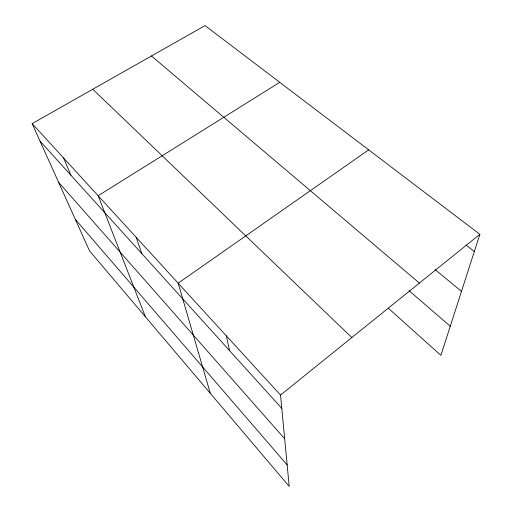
<?xml version="1.0" encoding="UTF-8"?>
<svg xmlns="http://www.w3.org/2000/svg" width="512" height="512" viewBox="0 0 512 512"><rect width="100%" height="100%" fill="white"/><g stroke="black" fill="none" stroke-linecap="round" stroke-linejoin="round"><path stroke-width="0.77" d="M32.141 123.616L280.525 395.059L289.197 486.4L89.53 250.893L32.141 123.616L205.062 25.6L479.859 234.31L440.896 355.354L388.288 308.173M280.525 395.059L479.859 234.31M368.672 149.862L178.157 283.181L210.31 393.35M279.77 82.342L98.144 195.744L145.395 316.787M466.182 245.178L474.323 251.507M435.168 269.677L461.498 291.347M151.462 55.987L419.386 283.072M409.12 290.72L450.266 326.227M92.774 89.248L351.84 337.549M40.019 141.082L281.792 408.378M58.605 182.304L284.678 438.79M75.29 219.315L287.162 464.928M63.635 158.029L70.938 175.264M136.134 237.261L141.83 253.645M226.381 335.885L229.498 350.566"/></g></svg>
